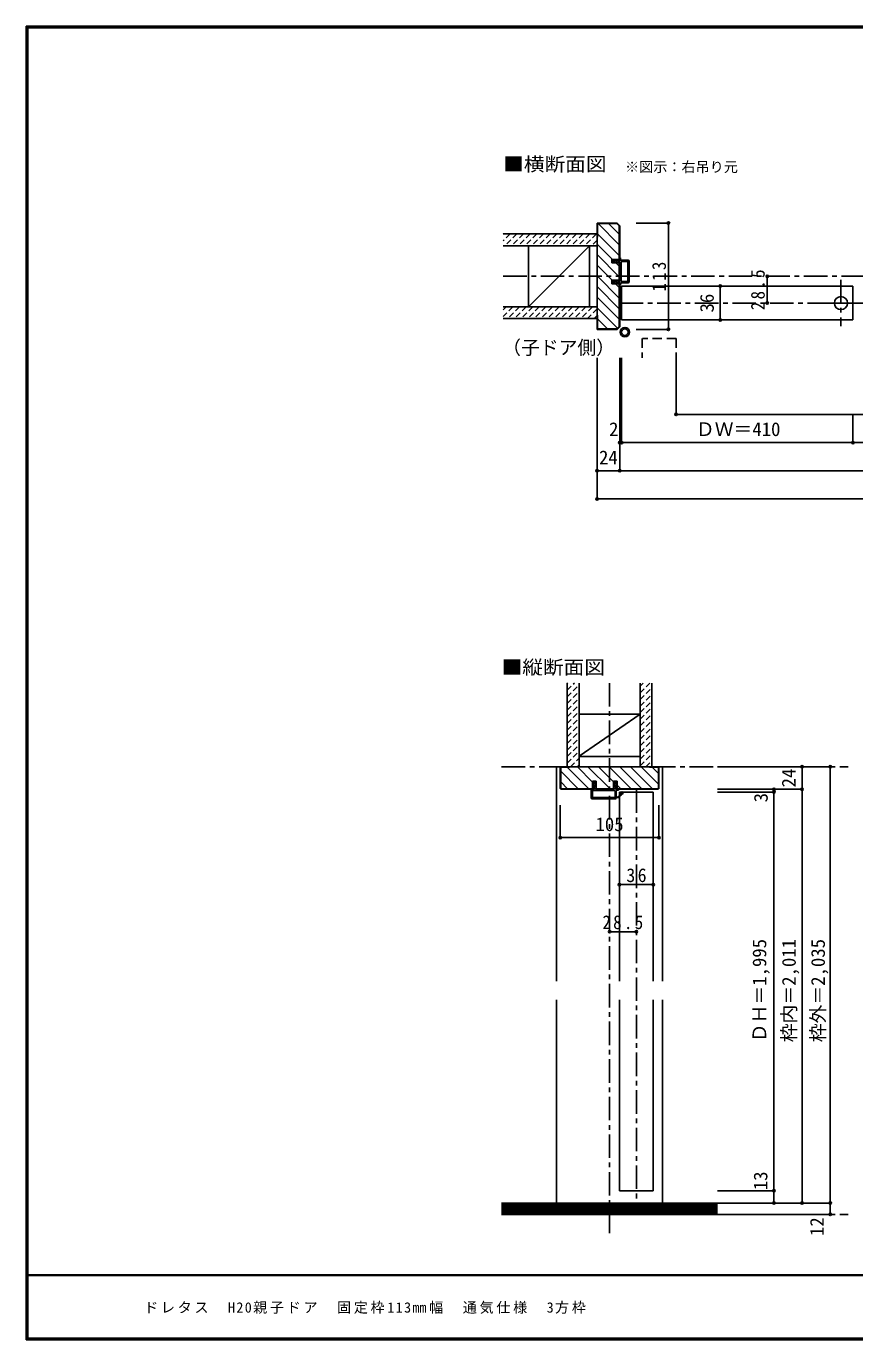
# Model space of a CAD drawing. Units: millimetres at full size, sheet at 1:5. Extents: x -973 to 977, y -718 to 696.
# Drawn here: x -973 to -92, y -701 to 696 of the extents above; entities that cross this region are included whole.
import ezdxf
from ezdxf.enums import TextEntityAlignment as Align

# ---------------------------------------------------------------- set-up
doc = ezdxf.new("R2010")
doc.units = ezdxf.units.MM
doc.header["$LTSCALE"] = 5
doc.header["$PDMODE"] = 32
doc.header["$PDSIZE"] = 2.5
for name, pattern in [('CHAIN1', [8, 5, -1, 1, -1]), ('DASHED1', [1.8, 1.2, -0.6]), ('DASHED2', [3, 2, -1])]:
    doc.linetypes.add(name, pattern=pattern)
for name, color, linetype in [('0-0_補助線', 7, 'Continuous'), ('0-1_通り芯', 4, 'CHAIN1'), ('0-2_柱', 3, 'Continuous'), ('0-3_仕上げ', 2, 'Continuous'), ('0-4_枠', 3, 'Continuous'), ('0-6_扉', 6, 'Continuous'), ('0-7_金物', 7, 'Continuous'), ('0-A_文字', 7, 'Continuous'), ('0-B_寸法', 7, 'Continuous'), ('0-C_ハッチ', 4, 'DASHED1'), ('F-1_枠', 6, 'Continuous'), ('F-A_文字', 7, 'Continuous')]:
    doc.layers.add(name, color=color, linetype=linetype)
doc.styles.add('ＭＳ ゴシック', font='')
doc.styles.get('ＭＳ ゴシック').set_extended_font_data('MS Gothic')

# ---------------------------------------------------------------- blocks, each defined once
blk = doc.blocks.new('2')
at = {"layer": '0-0_補助線'}
for p, q in [((-9.846, -9.622), (-9.846, 15.078)), ((-8.846, 16.078), (0.354, 16.078)), ((-8.846, 15.878), (0.637, 15.878)), ((-8.446, 14.378), (-8.446, -8.922)), ((-8.146, 14.678), (-1.546, 14.678)), ((-1.246, 14.378), (-1.246, -8.922)), ((0.154, 11.653), (2.154, 11.653)), ((0.154, 11.653), (0.154, -8.497)), ((2.154, 10.953), (2.154, 11.653)), ((3.154, 11.653), (2.512, 10.83)), ((3.154, 11.653), (6.154, 11.653)), ((4.154, 13.753), (4.154, 13.053)), ((5.154, 13.053), (4.512, 13.876)), ((7.154, 13.053), (5.154, 13.053)), ((6.154, 10.953), (6.154, 11.653)), ((7.558, 12.258), (6.516, 10.835)), ((-1.48, -10.622), (-8.846, -10.622)), ((-1.546, -9.222), (-8.146, -9.222)), ((-1.189, -10.85), (-0.732, -12.694)), ((0.354, -12.922), (-0.441, -12.922)), ((0.154, -8.497), (2.154, -8.497)), ((4.154, -9.897), (0.154, -9.897)), ((0.154, -9.897), (0.154, -10.622)), ((0.154, -10.622), (0.645, -12.548)), ((2.154, -7.797), (2.154, -8.497)), ((3.154, -8.497), (2.512, -7.674)), ((3.154, -8.497), (6.154, -8.497)), ((4.154, -10.597), (4.154, -9.897)), ((5.154, -9.897), (4.512, -10.72)), ((7.154, -9.897), (5.154, -9.897)), ((6.154, -7.797), (6.154, -8.497)), ((7.558, -9.101), (6.516, -7.679))]:
    blk.add_line(p, q, dxfattribs=at)
for points in [[(-9.646, 15.078), (-9.646, -9.622), (-9.846, -9.622)], [(4.154, 13.053), (0.154, 13.053), (0.649, 15.723)]]:
    blk.add_lwpolyline(points, dxfattribs=at)
for centre, radius, start, end in [((-8.846, 15.078), 1, 90, 180), ((-8.846, 15.078), 0.8, 90, 180), ((-8.146, 14.378), 0.3, 90, 180), ((-1.546, 14.378), 0.3, 0, 90), ((0.354, 15.778), 0.3, 349.49875, 90), ((2.354, 10.953), 0.2, 180, 322.03043), ((4.354, 13.753), 0.2, 37.96957, 180), ((6.354, 10.953), 0.2, 180, 323.78053), ((7.154, 12.553), 0.5, 323.78053, 90), ((-8.846, -9.622), 1, 180, 270), ((-2.846, -10.72), 6, 179.06153, 259.29815), ((-8.146, -8.922), 0.3, 180, 270), ((-2.846, -10.72), 5.3, 178.93757, 259.29815), ((-1.546, -8.922), 0.3, 270, 0), ((-1.48, -10.922), 0.3, 13.9282, 90), ((-0.441, -12.622), 0.3, 193.9282, 270), ((0.354, -12.622), 0.3, 270, 14.29438), ((2.354, -7.797), 0.2, 37.96957, 180), ((4.354, -10.597), 0.2, 180, 322.03043), ((6.354, -7.797), 0.2, 36.21947, 180), ((7.154, -9.397), 0.5, 270, 36.21947), ((-3.896, -16.272), 0.35, 259.29815, 79.29815)]:
    blk.add_arc(centre, radius, start, end, dxfattribs=at)
blk.add_point((-3.896, -16.622), dxfattribs=at)
blk = doc.blocks.new('01(1)')
at = {"layer": '0-0_補助線'}
for p, q in [((-14.5, 0.346), (-14.5, -0.449)), ((-14.3, 0.346), (-14.3, -0.449)), ((-12.045, -0.049), (-14.178, 0.444)), ((-12, 0.146), (-14.133, 0.639)), ((-11.475, 5.146), (-12.298, 4.504)), ((-12.175, 4.146), (-11.475, 4.146)), ((-12.045, -0.049), (-11.993, 0.145)), ((-11.475, 0.146), (-12, 0.146)), ((-11.475, 7.146), (-11.475, 5.146)), ((-11.475, 4.146), (-11.475, 0.146)), ((-10.68, 7.55), (-9.257, 6.508)), ((-9.375, 6.146), (-10.075, 6.146)), ((-10.075, 3.146), (-10.075, 6.146)), ((-10.075, 3.146), (-9.252, 2.504)), ((-9.375, 2.146), (-10.075, 2.146)), ((-10.075, 0.146), (-10.075, 2.146)), ((-10.075, 0.146), (10.075, 0.146)), ((10.075, 3.146), (9.252, 2.504)), ((10.68, 7.55), (9.257, 6.508)), ((9.375, 6.146), (10.075, 6.146)), ((9.375, 2.146), (10.075, 2.146)), ((10.075, 3.146), (10.075, 6.146)), ((10.075, 0.146), (10.075, 2.146)), ((11.475, 7.146), (11.475, 5.146)), ((11.475, 5.146), (12.298, 4.504)), ((12.175, 4.146), (11.475, 4.146)), ((11.475, 4.146), (11.475, 0.146)), ((11.475, 0.146), (12, 0.146)), ((12.045, -0.049), (11.993, 0.145)), ((12, 0.146), (14.133, 0.639)), ((12.045, -0.049), (14.178, 0.444)), ((14.3, 0.346), (14.3, -0.449)), ((14.5, 0.346), (14.5, -0.449)), ((-14.265, -0.741), (-12.235, -1.196)), ((-14.222, -0.546), (-12.191, -1.001)), ((-12, -1.488), (-12, -8.854)), ((-11.8, -1.488), (-11.8, -8.854)), ((-11, -9.654), (11, -9.654)), ((11, -9.854), (-11, -9.854)), ((-10.6, -1.554), (-10.6, -8.154)), ((-10.3, -1.254), (10.3, -1.254)), ((-10.3, -8.454), (10.3, -8.454)), ((10.6, -1.554), (10.6, -8.154)), ((11.8, -1.488), (11.8, -8.854)), ((12, -1.488), (12, -8.854)), ((14.222, -0.546), (12.191, -1.001)), ((14.265, -0.741), (12.235, -1.196))]:
    blk.add_line(p, q, dxfattribs=at)
for centre, radius, start, end in [((-14.2, 0.346), 0.3, 77.00048, 180), ((-14.2, 0.346), 0.1, 77.00048, 180), ((-12.175, 4.346), 0.2, 127.96957, 270), ((-10.975, 7.146), 0.5, 53.78053, 180), ((-9.375, 6.346), 0.2, 270, 53.78053), ((-9.375, 2.346), 0.2, 270, 52.03043), ((9.375, 6.346), 0.2, 126.21947, 270), ((9.375, 2.346), 0.2, 127.96957, 270), ((10.975, 7.146), 0.5, 0, 126.21947), ((12.175, 4.346), 0.2, 270, 52.03043), ((14.2, 0.346), 0.3, 0, 102.99952), ((14.2, 0.346), 0.1, 0, 102.99952), ((-14.2, -0.449), 0.3, 180, 257.3929), ((-14.2, -0.449), 0.1, 180, 257.3929), ((-12.3, -1.488), 0.3, 0, 76.0718), ((-12.3, -1.488), 0.5, 0, 76.0718), ((-11, -8.854), 1, 180, 270), ((-11, -8.854), 0.8, 180, 270), ((-10.3, -1.554), 0.3, 90, 180), ((-10.3, -8.154), 0.3, 180, 270), ((10.3, -1.554), 0.3, 0, 90), ((10.3, -8.154), 0.3, 270, 0), ((11, -8.854), 1, 270, 0), ((11, -8.854), 0.8, 270, 0), ((12.3, -1.488), 0.5, 103.9282, 180), ((12.3, -1.488), 0.3, 103.9282, 180), ((14.2, -0.449), 0.1, 282.6071, 0), ((14.2, -0.449), 0.3, 282.6071, 0)]:
    blk.add_arc(centre, radius, start, end, dxfattribs=at)

msp = doc.modelspace()

# ---------------------------------------------------------------- linework, layer by layer
at = {"layer": '0-1_通り芯'}
for p, q in [((-465.847, 430), (469.153, 430)), ((-341.847, 401.5), (345.153, 401.5)), ((-352.643, -2.5), (-352.643, -590.186)), ((-467.5, -91.5), (-98.786, -91.5)), ((-324.143, -115.5), (-324.143, -555.5)), ((-467.5, -567.5), (-98.786, -567.5))]:
    msp.add_line(p, q, dxfattribs=at)
at = {"layer": '0-1_通り芯', "color": 7}
for p, q in [((-106.384, 426.296), (-106.384, 377.063)), ((-126.919, 401.5), (-85.133, 401.5))]:
    msp.add_line(p, q, dxfattribs=at)
at = {"layer": '0-1_通り芯', "color": 7, "linetype": 'Continuous'}
msp.add_circle((-106.384, 401.5), 7, dxfattribs=at)
at = {"layer": '0-2_柱'}
for p, q in [((-438.847, 462.5), (-438.847, 397.5)), ((-373.847, 462.5), (-373.847, 397.5)), ((-385.143, -35.5), (-320.143, -35.5)), ((-385.143, -80.5), (-320.143, -80.5))]:
    msp.add_line(p, q, dxfattribs=at)
at = {"layer": '0-2_柱', "color": 7}
for p, q in [((-438.847, 397.5), (-373.847, 462.5)), ((-385.143, -80.234), (-320.143, -35.5))]:
    msp.add_line(p, q, dxfattribs=at)
at = {"layer": '0-3_仕上げ'}
for p, q in [((-465.847, 475), (-365.847, 475)), ((-465.847, 462.5), (-365.847, 462.5)), ((-465.847, 397.5), (-365.847, 397.5)), ((-465.847, 385), (-365.847, 385)), ((-397.643, -2.5), (-397.643, -91.5)), ((-385.143, -2.5), (-385.143, -91.5)), ((-320.143, -2.5), (-320.143, -91.5)), ((-307.643, -2.5), (-307.643, -91.5)), ((-237.786, -555.5), (-467.5, -555.5)), ((-237.786, -567.5), (-467.5, -567.5))]:
    msp.add_line(p, q, dxfattribs=at)
at = {"layer": '0-3_仕上げ', "color": 7}
for p, q in [((-237.786, -557), (-467.5, -557)), ((-237.786, -558.5), (-467.5, -558.5)), ((-237.786, -560), (-467.5, -560)), ((-237.786, -561.5), (-467.5, -561.5)), ((-237.786, -563), (-467.5, -563)), ((-237.786, -564.5), (-467.5, -564.5)), ((-237.786, -566), (-467.5, -566))]:
    msp.add_line(p, q, dxfattribs=at)
at = {"layer": '0-4_枠'}
for p, q in [((-365.847, 486.5), (-365.847, 373.5)), ((-344.675, 486.5), (-365.847, 486.5)), ((-365.347, 471.5), (-365.347, 486)), ((-344.883, 486), (-365.347, 486)), ((-344.883, 486), (-342.347, 483.464)), ((-344.675, 486.5), (-341.847, 483.672)), ((-342.347, 483.464), (-342.347, 448)), ((-341.847, 483.672), (-341.847, 448)), ((-365.347, 471.5), (-365.847, 471.5)), ((-341.847, 444.3), (-350.347, 444.3)), ((-342.347, 425.7), (-342.347, 444.3)), ((-341.847, 425.7), (-341.847, 444.3)), ((-350.347, 422), (-350.347, 425.7)), ((-341.847, 425.7), (-350.347, 425.7)), ((-341.847, 422), (-350.347, 422)), ((-342.347, 376.536), (-342.347, 422)), ((-341.847, 376.328), (-341.847, 422)), ((-365.347, 388.5), (-365.847, 388.5)), ((-365.347, 388.5), (-365.347, 374)), ((-344.675, 373.5), (-365.847, 373.5)), ((-344.882, 374), (-365.347, 374)), ((-344.882, 374), (-342.347, 376.536)), ((-344.675, 373.5), (-341.847, 376.328)), ((-300.143, -91.5), (-405.143, -91.5)), ((-404.643, -114.586), (-404.643, -92)), ((-395.143, -92), (-404.643, -92)), ((-395.143, -91.5), (-395.143, -92)), ((-310.143, -92), (-310.143, -91.5)), ((-310.143, -92), (-300.643, -92)), ((-300.643, -114.586), (-300.643, -92)), ((-370.643, -107), (-366.943, -107)), ((-370.643, -115.5), (-370.643, -107)), ((-366.943, -115.5), (-366.943, -107)), ((-348.343, -115.5), (-348.343, -107)), ((-404.229, -115), (-404.643, -114.586)), ((-404.436, -115.5), (-370.643, -115.5)), ((-370.643, -115), (-404.229, -115)), ((-366.943, -115), (-348.343, -115)), ((-366.943, -115.5), (-348.343, -115.5)), ((-344.643, -115), (-301.057, -115)), ((-300.85, -115.5), (-344.643, -115.5)), ((-301.057, -115), (-300.643, -114.586))]:
    msp.add_line(p, q, dxfattribs=at)
at = {"layer": '0-4_枠', "color": 4}
for p, q in [((-405.143, -91.5), (-409.143, -91.5)), ((-409.143, -91.5), (-409.143, -319.5)), ((-300.143, -91.5), (-296.143, -91.5)), ((-296.143, -91.5), (-296.143, -319.5)), ((-409.143, -339.5), (-409.143, -555.5)), ((-296.143, -339.5), (-296.143, -555.5))]:
    msp.add_line(p, q, dxfattribs=at)
at = {"layer": '0-4_枠'}
for points in [[(-350.347, 444.3), (-350.347, 448), (-341.847, 448)], [(-404.436, -115.5), (-405.143, -114.793), (-405.143, -91.5)], [(-300.85, -115.5), (-300.143, -114.793), (-300.143, -91.5)], [(-348.343, -107), (-344.643, -107), (-344.643, -115.5)]]:
    msp.add_lwpolyline(points, dxfattribs=at)
at = {"layer": '0-6_扉'}
for p, q in [((-339.847, 419.5), (-339.847, 383.5)), ((-339.847, 419.5), (-93.884, 419.5)), ((-93.884, 383.5), (-93.884, 419.5)), ((-339.847, 383.5), (-93.884, 383.5)), ((-342.143, -118.5), (-306.143, -118.5)), ((-342.143, -118.5), (-342.143, -319.5)), ((-306.143, -118.5), (-306.143, -319.5)), ((-342.143, -339.5), (-342.143, -542.5)), ((-306.143, -339.5), (-306.143, -542.5)), ((-306.143, -542.5), (-342.143, -542.5))]:
    msp.add_line(p, q, dxfattribs=at)
at = {"layer": '0-6_扉', "linetype": 'DASHED2'}
for p, q in [((-317.852, 363.881), (-317.852, 343.157)), ((-281.852, 363.881), (-317.699, 363.881)), ((-281.852, 363.881), (-281.852, 343.157))]:
    msp.add_line(p, q, dxfattribs=at)
at = {"layer": '0-7_金物'}
for radius in [5, 3.5]:
    msp.add_circle((-336.383, 370.63), radius, dxfattribs=at)
at = {"layer": '0-B_寸法', "color": 4}
for p, q in [((-289.925, 486.5), (-324.447, 486.5)), ((-289.925, 373.5), (-289.925, 486.5)), ((-234.837, 419.5), (-234.837, 383.5)), ((-184.837, 430), (-184.837, 401.5)), ((-289.925, 373.5), (-324.447, 373.5)), ((-365.847, 193.157), (-365.847, 343.157)), ((-341.847, 223.157), (-341.847, 343.157)), ((-339.847, 253.157), (-339.847, 343.157)), ((-281.852, 283.157), (-281.852, 343.157)), ((-281.852, 283.157), (285.158, 283.157)), ((-93.731, 253.157), (-93.731, 283.157)), ((345.153, 253.157), (-341.847, 253.157)), ((369.153, 223.157), (-365.847, 223.157)), ((369.153, 193.157), (-365.847, 193.157)), ((-117.786, -91.5), (-237.786, -91.5)), ((-147.786, -91.5), (-147.786, -555.5)), ((-117.786, -91.5), (-117.786, -567.5)), ((-147.786, -115.5), (-237.786, -115.5)), ((-177.786, -118.5), (-237.786, -118.5)), ((-177.786, -115.5), (-177.786, -555.5)), ((-405.143, -166.922), (-405.143, -132.4)), ((-342.143, -216.922), (-306.143, -216.922)), ((-352.643, -266.922), (-324.143, -266.922)), ((-177.786, -542.5), (-237.786, -542.5)), ((-117.786, -555.5), (-237.786, -555.5)), ((-117.786, -567.5), (-237.786, -567.5))]:
    msp.add_line(p, q, dxfattribs=at)
msp.add_lwpolyline([(-405.143, -166.922), (-300.143, -166.922), (-300.143, -132.4)], dxfattribs=at)
at = {"layer": '0-B_寸法'}
for p in [(-289.925, 486.5), (-234.837, 419.5), (-184.837, 430), (-184.837, 401.5), (-234.837, 383.5), (-289.925, 373.5), (-281.852, 283.157), (-341.847, 253.157), (-339.847, 253.157), (-93.731, 253.157), (-365.847, 223.157), (-341.847, 223.157), (-365.847, 193.157), (-147.786, -91.5), (-117.786, -91.5), (-177.786, -115.5), (-177.786, -118.5), (-147.786, -115.5), (-405.143, -166.922), (-300.143, -166.922), (-342.143, -216.922), (-306.143, -216.922), (-352.643, -266.922), (-324.143, -266.922), (-177.786, -542.5), (-177.786, -555.5), (-147.786, -555.5), (-117.786, -555.5), (-117.786, -567.5)]:
    msp.add_point(p, dxfattribs=at)
at = {"layer": '0-C_ハッチ'}
for p, q in [((-465.449, 475), (-465.847, 474.602)), ((-458.378, 475), (-465.847, 467.531)), ((-451.307, 475), (-463.807, 462.5)), ((-444.236, 475), (-456.736, 462.5)), ((-437.165, 475), (-449.665, 462.5)), ((-430.094, 475), (-442.594, 462.5)), ((-423.023, 475), (-435.523, 462.5)), ((-415.952, 475), (-428.452, 462.5)), ((-408.881, 475), (-421.381, 462.5)), ((-401.81, 475), (-414.31, 462.5)), ((-394.739, 475), (-407.239, 462.5)), ((-387.668, 475), (-400.168, 462.5)), ((-380.596, 475), (-393.096, 462.5)), ((-373.525, 475), (-386.025, 462.5)), ((-366.454, 475), (-378.954, 462.5)), ((-365.847, 468.536), (-371.883, 462.5)), ((-462.741, 397.5), (-465.847, 394.394)), ((-455.67, 397.5), (-465.847, 387.323)), ((-448.599, 397.5), (-461.099, 385)), ((-441.528, 397.5), (-454.028, 385)), ((-434.457, 397.5), (-446.957, 385)), ((-427.386, 397.5), (-439.886, 385)), ((-420.315, 397.5), (-432.815, 385)), ((-413.244, 397.5), (-425.744, 385)), ((-406.173, 397.5), (-418.673, 385)), ((-399.101, 397.5), (-411.601, 385)), ((-392.03, 397.5), (-404.53, 385)), ((-384.959, 397.5), (-397.459, 385)), ((-377.888, 397.5), (-390.388, 385)), ((-370.817, 397.5), (-383.317, 385)), ((-365.847, 395.399), (-376.246, 385)), ((-365.847, 388.328), (-369.175, 385)), ((-397.643, -10.111), (-390.032, -2.5)), ((-397.643, -3.04), (-397.103, -2.5)), ((-397.643, -17.182), (-385.143, -4.682)), ((-397.643, -24.253), (-385.143, -11.753)), ((-320.143, -5.748), (-316.895, -2.5)), ((-320.143, -12.819), (-309.824, -2.5)), ((-320.143, -19.89), (-307.643, -7.39)), ((-397.643, -31.324), (-385.143, -18.824)), ((-397.643, -38.395), (-385.143, -25.895)), ((-320.143, -26.961), (-307.643, -14.461)), ((-320.143, -34.032), (-307.643, -21.532)), ((-397.643, -45.466), (-385.143, -32.966)), ((-397.643, -52.537), (-385.143, -40.037)), ((-320.143, -41.103), (-307.643, -28.603)), ((-320.143, -48.174), (-307.643, -35.674)), ((-397.643, -59.608), (-385.143, -47.108)), ((-397.643, -66.68), (-385.143, -54.18)), ((-320.143, -55.246), (-307.643, -42.746)), ((-320.143, -62.317), (-307.643, -49.817)), ((-397.643, -73.751), (-385.143, -61.251)), ((-397.643, -80.822), (-385.143, -68.322)), ((-320.143, -69.388), (-307.643, -56.888)), ((-320.143, -76.459), (-307.643, -63.959)), ((-397.643, -87.893), (-385.143, -75.393)), ((-394.179, -91.5), (-385.143, -82.464)), ((-320.143, -83.53), (-307.643, -71.03)), ((-320.143, -90.601), (-307.643, -78.101)), ((-387.108, -91.5), (-385.143, -89.535)), ((-313.971, -91.5), (-307.643, -85.172))]:
    msp.add_line(p, q, dxfattribs=at)
at = {"layer": '0-C_ハッチ', "linetype": 'Continuous'}
for p, q in [((-365.347, 475.098), (-342.347, 452.098)), ((-342.347, 463.412), (-364.935, 486)), ((-353.622, 486), (-342.347, 474.725)), ((-365.847, 464.284), (-349.563, 448)), ((-365.847, 452.97), (-342.347, 429.47)), ((-365.847, 441.657), (-349.89, 425.7)), ((-345.863, 444.3), (-342.347, 440.784)), ((-365.847, 430.343), (-342.347, 406.843)), ((-365.847, 419.029), (-342.347, 395.529)), ((-346.19, 422), (-342.347, 418.157)), ((-365.847, 407.716), (-342.347, 384.216)), ((-365.847, 396.402), (-344.164, 374.719)), ((-365.347, 384.588), (-354.759, 374)), ((-404.643, -96.412), (-386.054, -115)), ((-397.741, -92), (-374.741, -115)), ((-386.927, -91.5), (-370.643, -107.784)), ((-375.613, -91.5), (-352.113, -115)), ((-364.3, -91.5), (-348.343, -107.457)), ((-352.985, -91.5), (-329.486, -115)), ((-341.672, -91.5), (-318.172, -115)), ((-330.358, -91.5), (-306.858, -115)), ((-319.045, -91.5), (-300.643, -109.902)), ((-307.231, -92), (-300.643, -98.588)), ((-404.643, -107.725), (-397.368, -115)), ((-344.643, -111.157), (-340.8, -115))]:
    msp.add_line(p, q, dxfattribs=at)
at = {"layer": 'F-1_枠'}
for p, q in [((-973.347, 695.833), (-973.347, -700.833)), ((-973.347, 695.833), (976.653, 695.833)), ((-973.347, 695), (976.653, 695)), ((-973.347, 694.167), (976.653, 694.167)), ((-972.514, 695.833), (-972.514, -700.833)), ((-971.68, 695.833), (-971.68, -700.833)), ((976.653, -631.667), (-973.347, -631.667)), ((976.653, -632.5), (-973.347, -632.5)), ((976.653, -699.167), (-973.347, -699.167)), ((976.653, -700), (-973.347, -700)), ((976.653, -700.833), (-973.347, -700.833))]:
    msp.add_line(p, q, dxfattribs=at)

# ---------------------------------------------------------------- block references
at = {"layer": '0-7_金物', "rotation": 90}
for name, p in [('01(1)', (-341.701, 435)), ('2', (-356.065, -115.654))]:
    msp.add_blockref(name, p, dxfattribs=at)

# ---------------------------------------------------------------- texts
at = {"layer": '0-A_文字', "style": 'ＭＳ ゴシック', "width": 1.1}
for s, p in [('■横断面図', (-465.847, 537.5)), ('■縦断面図', (-467.5, 2.5))]:
    msp.add_text(s, height=14.66, dxfattribs=at).set_placement(p, align=Align.BOTTOM_LEFT)
at = {"layer": '0-A_文字', "style": 'ＭＳ ゴシック'}
for s, height, p in [('※図示：右吊り元', 11, (-336.122, 537.5)), ('（子ドア側）', 14.66, (-466.847, 342.5))]:
    msp.add_text(s, height=height, dxfattribs=at).set_placement(p, align=Align.BOTTOM_LEFT)
at = {"layer": '0-B_寸法', "style": 'ＭＳ ゴシック'}
for s, p in [('36', (-237.337, 391.5)), ('24', (-150.286, -113.5)), ('3', (-179.949, -129.385)), ('ＤＨ＝1,995', (-181.475, -384.5)), ('枠内＝2,011', (-150.105, -384.5)), ('枠外＝2,035', (-119.129, -384.5)), ('13', (-180.286, -541.875)), ('12', (-120.286, -590.559))]:
    msp.add_text(s, height=14.66, rotation=90, dxfattribs=at).set_placement(p, align=Align.BOTTOM_LEFT)
for s, p in [('2', (-353.169, 255.657)), ('ＤＷ＝410', (-260.712, 255.657)), ('24', (-363.847, 225.657)), ('105', (-367.643, -164.422))]:
    msp.add_text(s, height=14.66, dxfattribs=at).set_placement(p, align=Align.BOTTOM_LEFT)
at = {"layer": '0-B_寸法', "char_height": 14.66, "attachment_point": 7, "rotation": 90, "style": 'ＭＳ ゴシック'}
for s, insert in [('\\T1.27;\\W0.9;113', (-292.425, 413.75)), ('\\T1.28;\\W0.9;28.5', (-187.337, 393.875))]:
    msp.add_mtext(s, dxfattribs=dict(at, insert=insert))
at = {"layer": '0-B_寸法', "char_height": 14.66, "attachment_point": 7, "style": 'ＭＳ ゴシック'}
for s, insert in [('\\T1.27;\\W0.95;36', (-334.768, -214.422)), ('\\T1.28;\\W0.9;28.5', (-360.268, -264.422))]:
    msp.add_mtext(s, dxfattribs=dict(at, insert=insert))
at = {"layer": 'F-A_文字', "insert": (-847.938, -673.333), "char_height": 11, "attachment_point": 7, "style": 'ＭＳ ゴシック'}
msp.add_mtext('\\T1.19;ドレタス\u3000H20親子ドア\u3000固定枠113㎜幅\u3000通気仕様\u30003方枠', dxfattribs=at)

doc.saveas('drawing.dxf')
